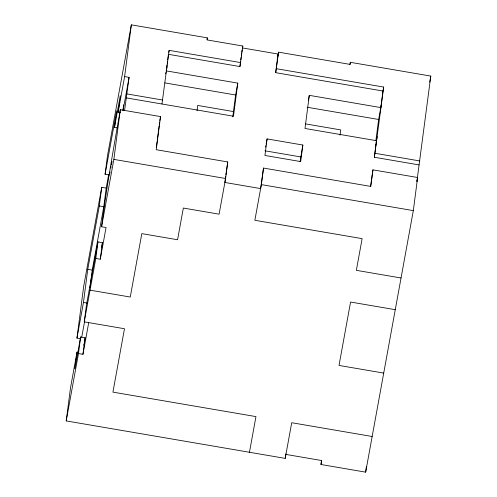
<?xml version="1.0" encoding="UTF-8"?>
<svg xmlns="http://www.w3.org/2000/svg" width="497" height="497" viewBox="0 0 497 497"><rect width="100%" height="100%" fill="white"/><g stroke="black" fill="none" stroke-linecap="round" stroke-linejoin="round"><path stroke-width="0.75" d="M372.16 436.49L291.708 422.723L285.21 458.383L66.207 420.916L70.506 387.797L77.004 352.137L78.495 352.392M80.682 338.761L76.954 338.122L83.676 286.378L101.73 187.313L106.203 188.077L103.78 206.709L92.225 270.107L90.367 284.408M77.004 352.137L74.854 368.693L80.632 336.997L85.099 337.761L82.949 354.318L78.483 353.553L80.632 336.997M76.954 338.122L83.459 302.462L87.758 269.343L99.313 205.944L101.73 187.313M249.457 452.27L255.955 416.604L112.931 392.133L124.48 328.734L84.254 321.851L86.41 305.295L97.959 241.896L102.432 242.66L100.282 259.217L95.809 258.452L97.959 241.896M89.976 287.421L90.174 285.912M109.557 175.006L105.091 174.242L107.507 155.611L131.338 24.85L207.317 37.853L207.05 39.922L242.809 46.035L239.933 66.561L168.421 54.322L167.737 59.59M100.282 259.217L106.06 227.514L101.587 226.75C106.433 187.524 113.571 148.646 120.317 109.713L160.543 116.596L156.238 149.715L227.75 161.947L225.601 178.504L219.102 214.17L183.343 208.05L177.572 239.753L141.813 233.633L130.257 297.032L90.032 290.155M117.472 127.909L114.49 127.4L116.64 110.843L105.091 174.242M120.355 112.639L118.118 112.26L120.268 95.697L114.49 127.4M101.587 226.75L113.863 159.388L120.317 109.713M118.118 112.26L124.617 76.594L131.338 24.85M122.976 110.011L123.268 107.756M123.467 106.252L123.66 104.743M124.548 110.676L129.083 77.358L124.617 76.594M156.3 147.652L157.083 141.633M157.276 140.129L159.133 125.828M159.332 124.325L159.624 122.063M126.213 97.884L233.484 116.236L237.783 83.117L166.271 70.885L166.563 68.623M166.762 67.12L167.054 64.859M167.247 63.355L167.539 61.1M161.972 103.997L169.142 50.359L240.654 62.597M197.023 110.713L197.713 105.445L233.466 111.564M232.782 116.832L235.615 95.002L237.783 83.117M225.663 176.447L224.88 182.467L260.633 188.587L263.509 168.067L370.781 186.418L372.93 169.862L417.623 177.504L413.324 210.622L365.662 472.15L320.969 464.502L321.46 460.738M225.855 174.944L227.75 161.947M239.933 66.561L240.616 61.293M240.815 59.783L241.107 57.528M241.3 56.018L241.598 53.763M241.79 52.26L242.082 49.998M267.088 138.911L264.938 155.468L300.691 161.587L302.847 145.031L267.088 138.911L266.137 144.111M308.351 100.556L309.296 95.349L380.808 107.588L382.957 91.026L275.692 72.674L278.109 54.049L242.356 47.929M401.048 277.985L356.349 270.337L362.127 238.641L254.862 220.289L261.36 184.623L263.509 168.067M275.692 72.674L278.562 52.154L350.074 64.393L350.342 62.318L430.793 76.084L416.902 181.467L417.623 177.504M300.089 161.432L302.847 145.031M309.296 95.349L304.996 128.468L376.509 140.707L374.359 157.263L419.052 164.911M285.21 458.383L285.8 453.867M340.054 135.184L340.737 129.916L305.742 123.927M375.906 140.552L378.639 119.473L381.528 103.624M370.545 186.617L372.93 169.862M374.359 157.263L383.684 87.068L276.413 68.71M365.662 472.15L366.345 466.882M106.203 188.077L108.675 174.49M109.837 173.478L110.117 171.95M110.812 168.129L111.086 166.607M111.365 165.079L112.061 161.258M66.207 420.916L78.483 353.553M84.254 321.851L95.809 258.452M81.701 337.37L84.745 320.677M123.001 110.744L129.083 77.358M83.726 345.309L83.999 343.8M84.273 342.29L85.099 337.761M101.593 247.239L102.432 242.66M82.949 354.318L88.727 322.615M168.781 52.34L169.142 50.359M165.731 73.854L165.998 72.369M166.271 70.885L166.992 66.921M159.817 120.56L160.543 116.596M207.044 39.369L207.317 37.853M242.325 48.681L242.809 46.035M277.152 59.889L277.568 57.627M277.842 56.118L278.562 52.154M265.597 147.081L265.87 145.596M349.931 64.598L350.342 62.318M382.957 91.026L383.684 87.068M375.421 146.646L375.831 144.422M376.099 142.931L377.229 136.743M320.969 464.502L321.689 460.539L285.937 454.426M429.694 82.142L430.793 76.084M164.867 82.9L235.615 95.002M307.127 107.24L378.639 119.473M126.934 93.921L162.693 100.04M375.08 153.3L419.772 160.947M264.92 150.796L300.679 156.915M113.863 159.388L225.601 178.504M261.36 184.623L413.324 210.622M99.313 205.944L103.78 206.709M395.27 309.687L350.571 302.039L339.022 365.438L383.715 373.085M87.758 269.343L92.225 270.107M83.459 302.462L87.18 303.095"/></g></svg>
